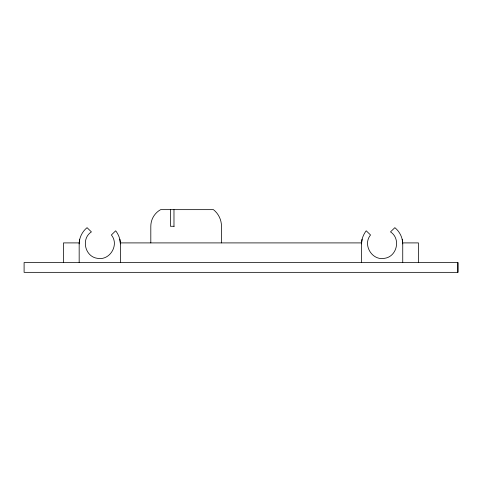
<?xml version="1.0" encoding="UTF-8"?>
<svg xmlns="http://www.w3.org/2000/svg" width="482" height="482" viewBox="0 0 482 482"><rect width="100%" height="100%" fill="white"/><g stroke="black" fill="none" stroke-linecap="round" stroke-linejoin="round"><path stroke-width="0.72" d="M170.441 209.652L170.441 226.281L174.195 226.281M173.978 226.281L173.978 209.652M457.9 272.348L457.9 262.533L24.1 262.533L24.1 272.348L457.9 272.348L457.9 262.533M79.169 262.533L79.169 243.886C79.217 237.638 82.223 231.607 87.055 227.673L91.405 231.896C80.741 238.729 84.965 256.906 97.551 258.34C109.974 260.768 119.482 244.705 111.372 234.981L115.692 230.794C118.572 234.547 120.349 239.132 120.392 243.886L120.392 262.533M361.524 262.533L361.524 243.886C361.56 239.132 363.338 234.547 366.218 230.794L370.538 234.981C362.428 244.705 371.935 260.768 384.365 258.34C396.945 256.906 401.169 238.729 390.504 231.896L394.854 227.673C399.686 231.607 402.693 237.638 402.741 243.886L402.741 262.533M79.169 243.886L79.693 239.259M361.524 243.886L362.06 239.199M79.193 242.904L63.467 242.904L63.467 262.533M120.367 242.904L361.542 242.904M402.717 242.904L418.448 242.904L418.448 262.533M119.849 239.199L120.392 243.886M402.217 239.259L402.741 243.886M221.479 242.904L221.479 226.281A21.202 21.202 0 0 0 213.43 209.652L160.627 209.652A18.991 18.991 0 0 0 150.812 226.281L150.812 242.904"/></g></svg>
